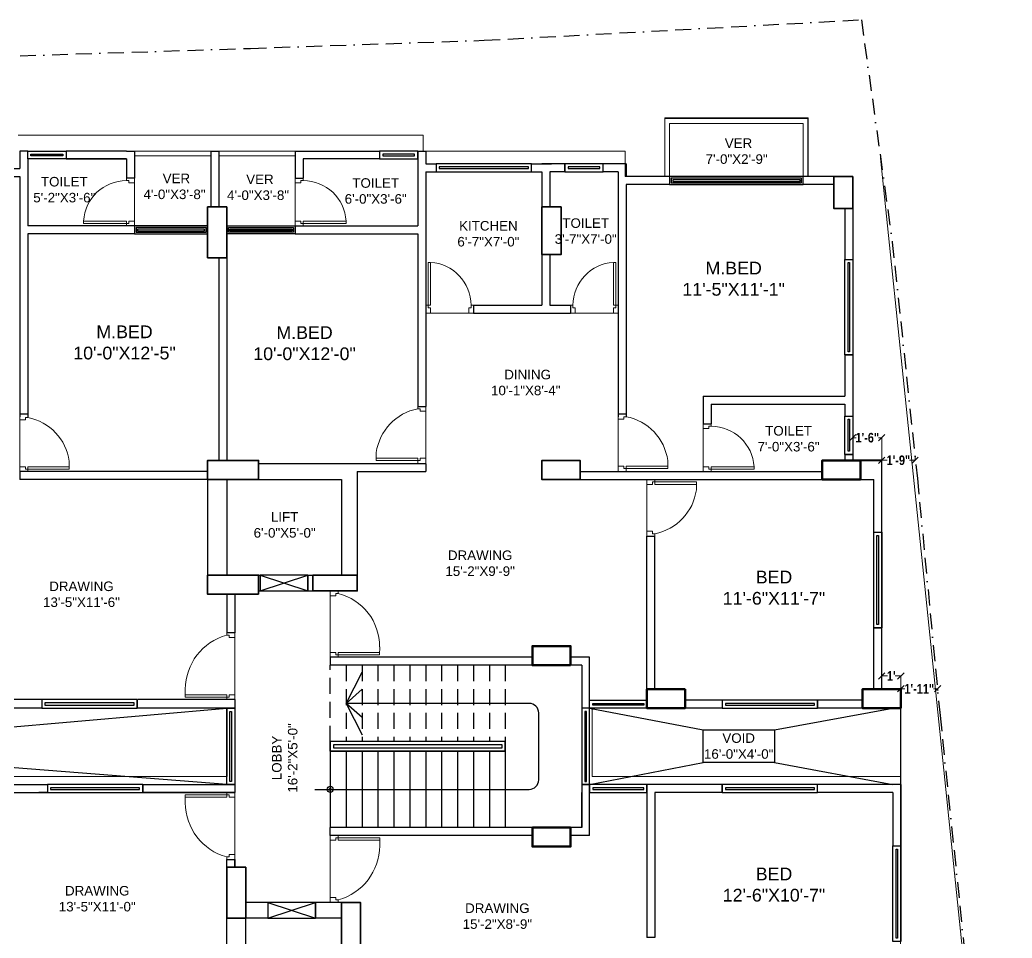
# Model space of a CAD drawing. Header units: inches. Extents: x 86637 to 174958, y -457090 to -227152.
# Drawn here: x 88234 to 88857, y -227729 to -227152 of the extents above; entities that cross this region are included whole.
import ezdxf

# ---------------------------------------------------------------- set-up
doc = ezdxf.new("R2010")
doc.units = ezdxf.units.IN
doc.header["$LTSCALE"] = 2
doc.header["$MEASUREMENT"] = 0
doc.header["$PDMODE"] = 3
doc.linetypes.add('BORDER2', pattern=[0.875, 0.25, -0.125, 0.25, -0.125, 0, -0.125])
doc.linetypes.add('HIDDEN', pattern=[0.375, 0.25, -0.125])
doc.layers.get('0').update_dxf_attribs({"lineweight": 15, "true_color": 0xe7f0ff})
doc.layers.get('Defpoints').update_dxf_attribs({"lineweight": 15})
for name, color, linetype, lineweight in [('Beam Line', 3, 'Continuous', 9), ('BOUNDARY', 10, 'HIDDEN', 30), ('Colloum', 1, 'Continuous', 25), ('COLUMN', 1, 'Continuous', 50), ('Column ST', 224, 'Continuous', 35), ('DOOR', 13, 'Continuous', 20), ('VER', 30, 'Continuous', 15), ('wall', 250, 'Continuous', 30), ('WALL (I)', 7, 'Continuous', 30), ('WIN', 132, 'Continuous', 9)]:
    doc.layers.add(name, color=color, linetype=linetype, lineweight=lineweight)
doc.styles.add('a', font='times.ttf', dxfattribs={"height": 1})
doc.styles.add('Arial', font='ARIALNB.TTF')
doc.styles.add('arial narrow', font='ARIALN.TTF')
doc.dimstyles.new('Copy of kazi', dxfattribs={"dimtxt": 10, "dimasz": 4, "dimexe": 0, "dimexo": 0, "dimgap": 0.09, "dimtad": 0, "dimdec": 0, "dimlfac": -1, "dimzin": 0, "dimdsep": 46, "dimlunit": 4, "dimtxsty": 'Arial', "dimblk": 'OBLIQUE', "dimcen": 0.09, "dimadec": 0, "dimazin": 0, "dimtfac": 1, "dimtdec": 0, "dimtofl": 0, "dimtmove": 0, "dimatfit": 3, "dimldrblk": 'OBLIQUE', "dimfxl": 1, "dimtolj": 1, "dimtzin": 0, "dimlwd": 15, "dimlwe": 15, "dimarcsym": 0})

# ---------------------------------------------------------------- blocks, each defined once
blk = doc.blocks.new('D-42')
at = {"layer": 'DOOR'}
for p, q in [((-5038.32, -11450.49), (-5038.32, -11453.49)), ((-5034.82, -11451.99), (-5034.82, -11453.49)), ((-5033.32, -11450.49), (-5033.32, -11451.99)), ((-5033.32, -11451.99), (-5007.25, -11451.99)), ((-5033.32, -11453.49), (-5033.32, -11451.99)), ((-5007.25, -11451.99), (-5007.25, -11456.99)), ((-5038.32, -11489.49), (-5038.32, -11453.49)), ((-5033.32, -11453.49), (-5007.25, -11453.49)), ((-5038.32, -11492.49), (-5038.32, -11489.49)), ((-5034.82, -11490.99), (-5034.82, -11489.49)), ((-5033.32, -11492.49), (-5033.32, -11490.99))]:
    blk.add_line(p, q, dxfattribs=at)
for points in [[(-5034.82, -11451.99), (-5033.32, -11451.99)], [(-5038.32, -11453.49), (-5034.82, -11453.49)], [(-5038.32, -11489.49), (-5034.82, -11489.49)], [(-5034.82, -11490.99), (-5033.32, -11490.99)]]:
    blk.add_lwpolyline(points, dxfattribs=at)
blk.add_arc((-5042.67, -11456.83), 35.42, 285.31501, 359.73077, dxfattribs=at)
blk = doc.blocks.new('d 36')
at = {"layer": 'DOOR'}
for p, q in [((114513.84, 20341.86), (114508.84, 20341.86)), ((114512.34, 20315.79), (114512.34, 20341.86)), ((114513.84, 20315.79), (114513.84, 20341.86)), ((114479.84, 20315.79), (114481.34, 20315.79)), ((114481.34, 20314.29), (114482.84, 20314.29)), ((114512.34, 20315.79), (114513.84, 20315.79)), ((114513.84, 20314.29), (114512.34, 20314.29)), ((114515.34, 20315.79), (114513.84, 20315.79)), ((114479.84, 20310.79), (114482.84, 20310.79)), ((114482.84, 20310.79), (114512.34, 20310.79)), ((114515.34, 20310.79), (114512.34, 20310.79))]:
    blk.add_line(p, q, dxfattribs=at)
for points in [[(114481.34, 20314.29), (114481.34, 20315.79)], [(114482.84, 20310.79), (114482.84, 20314.29)], [(114512.34, 20310.79), (114512.34, 20314.29)], [(114513.84, 20314.29), (114513.84, 20315.79)]]:
    blk.add_lwpolyline(points, dxfattribs=at)
blk.add_arc((114513.35, 20309.56), 32.61, 97.94778, 168.98864, dxfattribs=at)
blk = doc.blocks.new('D2')
at = {"layer": 'DOOR', "linetype": 'ByBlock'}
for p, q in [((-5, 0), (-5, -1.5)), ((0, 0), (0, -3)), ((-3.5, -1.5), (-3.5, -3)), ((-31.96, -27), (-31.96, -28.5)), ((-5, -27), (-31.96, -27)), ((-5, -28.5), (-31.96, -28.5)), ((-5, -27), (-5, -28.5)), ((-5, -30), (-5, -28.5)), ((-3.5, -28.5), (-3.5, -27)), ((0, -30), (0, -27))]:
    blk.add_line(p, q, dxfattribs=at)
for points in [[(-3.5, -1.5), (-5, -1.5)], [(0, -3), (-3.5, -3)], [(-3.5, -28.5), (-5, -28.5)], [(0, -27), (-3.5, -27)]]:
    blk.add_lwpolyline(points, dxfattribs=at)
blk.add_arc((-5, -28.5), 27, 90, 176.81526, dxfattribs=at)
blk = doc.blocks.new('DOOOO')
at = {"layer": 'DOOR'}
blk.add_line((103921.78, 4820.01), (103945.78, 4820.01), dxfattribs=at)
at = {"layer": 'DOOR', "rotation": 270}
blk.add_blockref('D2', (103948.78, 4820.01), dxfattribs=at)
blk = doc.blocks.new('_Oblique')
at = {"color": 0, "linetype": 'ByBlock', "lineweight": -2}
blk.add_line((-0.5, -0.5), (0.5, 0.5), dxfattribs=at)
blk = doc.blocks.new('*D147')
at = {"layer": 'Colloum', "color": 0, "lineweight": 15, "ltscale": 2, "transparency": 16777216}
for p, q in [((88787.31, -227572.79), (88787.31, -227572.62)), ((88787.31, -227572.62), (88789.92, -227572.62)), ((88810.47, -227572.62), (88807.86, -227572.62)), ((88810.47, -227573.86), (88810.47, -227572.62))]:
    blk.add_line(p, q, dxfattribs=at)
at = {"layer": 'Defpoints', "color": 0, "ltscale": 2, "transparency": 16777216}
for p in [(88787.31, -227572.79), (88810.47, -227572.62), (88810.47, -227573.86)]:
    blk.add_point(p, dxfattribs=at)
at = {"layer": 'Colloum', "color": 0, "lineweight": 15, "ltscale": 2, "transparency": 16777216, "xscale": 4, "yscale": 4, "zscale": 4, "rotation": 180}
blk.add_blockref('_Oblique', (88787.31, -227572.62), dxfattribs=at)
at = {"layer": 'Colloum', "color": 0, "lineweight": 15, "ltscale": 2, "transparency": 16777216, "xscale": 4, "yscale": 4, "zscale": 4}
blk.add_blockref('_Oblique', (88810.47, -227572.62), dxfattribs=at)
at = {"layer": 'Colloum', "color": 0, "ltscale": 2, "transparency": 16777216, "insert": (88798.89, -227572.62), "char_height": 6, "attachment_point": 5, "style": 'Arial'}
blk.add_mtext('\\A1;1\'-11"', dxfattribs=at)
blk = doc.blocks.new('*D148')
at = {"layer": 'Colloum', "color": 0, "lineweight": 15, "ltscale": 2, "transparency": 16777216}
for p, q in [((88775.31, -227429.15), (88775.31, -227429.05)), ((88775.31, -227429.05), (88778.73, -227429.05)), ((88796.27, -227429.05), (88792.85, -227429.05)), ((88796.27, -227426.93), (88796.27, -227429.05))]:
    blk.add_line(p, q, dxfattribs=at)
at = {"layer": 'Defpoints', "color": 0, "ltscale": 2, "transparency": 16777216}
for p in [(88775.31, -227429.15), (88796.27, -227426.93), (88796.27, -227429.05)]:
    blk.add_point(p, dxfattribs=at)
at = {"layer": 'Colloum', "color": 0, "lineweight": 15, "ltscale": 2, "transparency": 16777216, "xscale": 4, "yscale": 4, "zscale": 4, "rotation": 180}
blk.add_blockref('_Oblique', (88775.31, -227429.05), dxfattribs=at)
at = {"layer": 'Colloum', "color": 0, "lineweight": 15, "ltscale": 2, "transparency": 16777216, "xscale": 4, "yscale": 4, "zscale": 4}
blk.add_blockref('_Oblique', (88796.27, -227429.05), dxfattribs=at)
at = {"layer": 'Colloum', "color": 0, "ltscale": 2, "transparency": 16777216, "insert": (88785.79, -227429.05), "char_height": 6, "attachment_point": 5, "style": 'Arial'}
blk.add_mtext('\\A1;1\'-9"', dxfattribs=at)
blk = doc.blocks.new('*D150')
at = {"layer": 'Colloum', "color": 0, "lineweight": 15, "ltscale": 2, "transparency": 16777216}
for p, q in [((88757.14, -227429.15), (88757.14, -227414.86)), ((88757.14, -227414.86), (88759.16, -227414.86)), ((88775.31, -227414.86), (88773.28, -227414.86)), ((88775.31, -227429.15), (88775.31, -227414.86))]:
    blk.add_line(p, q, dxfattribs=at)
at = {"layer": 'Defpoints', "color": 0, "ltscale": 2, "transparency": 16777216}
for p in [(88757.14, -227414.86), (88757.14, -227429.15), (88775.31, -227429.15)]:
    blk.add_point(p, dxfattribs=at)
at = {"layer": 'Colloum', "color": 0, "lineweight": 15, "ltscale": 2, "transparency": 16777216, "xscale": 4, "yscale": 4, "zscale": 4, "rotation": 180}
blk.add_blockref('_Oblique', (88757.14, -227414.86), dxfattribs=at)
at = {"layer": 'Colloum', "color": 0, "lineweight": 15, "ltscale": 2, "transparency": 16777216, "xscale": 4, "yscale": 4, "zscale": 4}
blk.add_blockref('_Oblique', (88775.31, -227414.86), dxfattribs=at)
at = {"layer": 'Colloum', "color": 0, "ltscale": 2, "transparency": 16777216, "insert": (88766.22, -227414.86), "char_height": 6, "attachment_point": 5, "style": 'Arial'}
blk.add_mtext('\\A1;1\'-6"', dxfattribs=at)
blk = doc.blocks.new('*D152')
at = {"layer": 'Colloum', "color": 0, "lineweight": 15, "ltscale": 2, "transparency": 16777216}
for p, q in [((88775.31, -227572.79), (88775.31, -227564.51)), ((88775.31, -227564.51), (88778.91, -227564.51)), ((88787.31, -227564.51), (88783.7, -227564.51)), ((88787.31, -227572.79), (88787.31, -227564.51))]:
    blk.add_line(p, q, dxfattribs=at)
at = {"layer": 'Defpoints', "color": 0, "ltscale": 2, "transparency": 16777216}
for p in [(88787.31, -227564.51), (88775.31, -227572.79), (88787.31, -227572.79)]:
    blk.add_point(p, dxfattribs=at)
at = {"layer": 'Colloum', "color": 0, "lineweight": 15, "ltscale": 2, "transparency": 16777216, "xscale": 4, "yscale": 4, "zscale": 4, "rotation": 180}
blk.add_blockref('_Oblique', (88775.31, -227564.51), dxfattribs=at)
at = {"layer": 'Colloum', "color": 0, "lineweight": 15, "ltscale": 2, "transparency": 16777216, "xscale": 4, "yscale": 4, "zscale": 4}
blk.add_blockref('_Oblique', (88787.31, -227564.51), dxfattribs=at)
at = {"layer": 'Colloum', "color": 0, "ltscale": 2, "transparency": 16777216, "insert": (88781.31, -227564.51), "char_height": 6, "attachment_point": 5, "style": 'Arial'}
blk.add_mtext("\\A1;1'", dxfattribs=at)

msp = doc.modelspace()

# ---------------------------------------------------------------- hatches: boundary and pattern name
at = {"layer": 'WIN', "ltscale": 85}
h = msp.add_hatch(color=3, dxfattribs=at)
h.paths.add_polyline_path([(88428.8, -227634.79), (88428.8, -227635.79), (88429.8, -227635.79, 0.413444)])
h.paths.add_polyline_path([(88428.8, -227635.79), (88427.8, -227635.79, 0.414214), (88428.8, -227636.79, 0.000657), (88428.8, -227636.79)])
h.paths.add_polyline_path([(88428.8, -227634.79, 0.414983), (88427.8, -227635.79), (88428.8, -227635.79)])
h.paths.add_polyline_path([(88429.8, -227635.79), (88428.8, -227635.79), (88428.8, -227636.79, 0.413444)])

# ---------------------------------------------------------------- linework, layer by layer
msp.add_line((88857.25, -228039.05), (88774.6, -227239.14))
at = {"layer": 'Beam Line'}
for points in [[(88232.64, -227224.78), (88487.14, -227224.78), (88487.14, -227234.78), (88614.14, -227234.78), (88614.14, -227250.78), (88639.14, -227250.78), (88639.14, -227213.78), (88729.14, -227213.78), (88729.14, -227250.78), (88757.14, -227250.78), (88757.14, -227428.78), (88775.14, -227428.78), (88775.14, -227572.78), (88787.14, -227572.78), (88787.14, -227584.78), (88593.36, -227584.78), (88593.36, -227627.78), (88787.14, -227627.78), (88787.14, -227764.78)], [(88005.14, -227627.78), (88364.14, -227627.78), (88364.14, -227584.78), (88007.14, -227584.78)]]:
    msp.add_lwpolyline(points, dxfattribs=at)
at = {"layer": 'BOUNDARY', "linetype": 'BORDER2', "ltscale": 20}
msp.add_lwpolyline([(88218.96, -227175.35), (88378.69, -227170.19), (88525.5, -227165.15), (88762.51, -227152.28), (88781.95, -227291.97), (88797.7, -227440.39), (88811.95, -227589.33), (88827.39, -227738.03), (88842.62, -227884.45), (88857.19, -228039.05)], dxfattribs=at)
at = {"layer": 'Colloum', "color": 0, "ltscale": 2}
for p, q in [((88233.8, -227234.71), (88233.8, -227245.78)), ((88238.8, -227234.71), (88233.8, -227234.71)), ((88238.8, -227239.71), (88238.8, -227234.71)), ((88300.8, -227234.71), (88262.8, -227234.71)), ((88300.8, -227234.71), (88305.8, -227234.71)), ((88305.8, -227234.71), (88305.8, -227251.78)), ((88353.8, -227234.71), (88353.8, -227269.78)), ((88353.8, -227234.71), (88358.8, -227234.71)), ((88358.8, -227234.71), (88358.8, -227269.78)), ((88358.8, -227234.71), (88358.8, -227269.78)), ((88358.8, -227234.71), (88358.8, -227269.78)), ((88358.8, -227234.71), (88358.8, -227269.78)), ((88358.8, -227234.71), (88358.8, -227269.78)), ((88406.8, -227234.71), (88406.8, -227251.78)), ((88406.8, -227234.71), (88459.8, -227234.71)), ((88459.8, -227234.71), (88459.8, -227239.71)), ((88483.8, -227234.71), (88483.8, -227281.78)), ((88483.8, -227234.71), (88488.8, -227234.71)), ((88488.8, -227234.71), (88488.8, -227242.71)), ((88238.8, -227239.71), (88238.8, -227281.78)), ((88300.8, -227239.71), (88262.8, -227239.71)), ((88262.8, -227239.71), (88300.8, -227239.71)), ((88300.8, -227239.71), (88300.8, -227251.78)), ((88411.8, -227239.71), (88411.8, -227251.78)), ((88459.8, -227239.71), (88411.8, -227239.71)), ((88223.8, -227245.78), (88233.8, -227245.78)), ((88488.8, -227242.71), (88495.3, -227242.71)), ((88488.8, -227247.71), (88495.3, -227247.71)), ((88488.8, -227247.71), (88488.8, -227331.65)), ((88555.3, -227242.71), (88567.8, -227242.71)), ((88555.3, -227247.71), (88555.3, -227242.71)), ((88555.3, -227247.71), (88561.8, -227247.71)), ((88576.3, -227242.71), (88561.8, -227242.71)), ((88561.8, -227247.71), (88561.8, -227269.78)), ((88576.3, -227247.71), (88566.8, -227247.71)), ((88566.8, -227247.71), (88566.8, -227269.78)), ((88576.3, -227247.71), (88576.3, -227242.71)), ((88614.8, -227242.71), (88600.3, -227242.71)), ((88600.3, -227247.71), (88600.3, -227242.71)), ((88609.8, -227247.71), (88600.3, -227247.71)), ((88609.8, -227247.71), (88609.8, -227331.65)), ((88614.8, -227242.71), (88614.8, -227250.78)), ((88223.8, -227250.78), (88233.8, -227250.78)), ((88233.8, -227250.78), (88233.8, -227331.78)), ((88305.8, -227251.78), (88300.8, -227251.78)), ((88406.8, -227251.78), (88411.8, -227251.78)), ((88641.97, -227250.78), (88614.8, -227250.78)), ((88745.14, -227250.78), (88725.97, -227250.78)), ((88641.97, -227255.78), (88614.8, -227255.78)), ((88614.8, -227255.78), (88614.8, -227401.79)), ((88745.14, -227255.78), (88725.97, -227255.78)), ((88752.14, -227270.78), (88752.14, -227302.78)), ((88757.14, -227270.78), (88757.14, -227302.78)), ((88305.8, -227281.78), (88238.8, -227281.78)), ((88305.8, -227281.78), (88305.8, -227286.78)), ((88406.8, -227281.78), (88406.8, -227286.78)), ((88406.8, -227281.78), (88483.8, -227281.78)), ((88238.8, -227286.78), (88238.8, -227401.79)), ((88305.8, -227286.78), (88238.8, -227286.78)), ((88406.8, -227286.78), (88483.8, -227286.78)), ((88483.8, -227286.78), (88483.8, -227395.15)), ((88358.8, -227301.78), (88358.8, -227429.15)), ((88363.8, -227301.78), (88363.8, -227429.15)), ((88363.8, -227301.78), (88363.8, -227429.15)), ((88363.8, -227301.78), (88363.8, -227429.15)), ((88363.8, -227301.78), (88363.8, -227429.15)), ((88363.8, -227301.78), (88363.8, -227429.15)), ((88561.8, -227299.78), (88561.8, -227331.65)), ((88566.8, -227299.78), (88566.8, -227331.65)), ((88752.14, -227302.78), (88757.14, -227302.78)), ((88233.8, -227331.78), (88233.8, -227401.79)), ((88488.8, -227331.71), (88488.8, -227395.15)), ((88518.8, -227331.65), (88518.8, -227336.65)), ((88518.8, -227331.65), (88561.8, -227331.65)), ((88566.8, -227331.65), (88579.8, -227331.65)), ((88579.8, -227331.65), (88579.8, -227336.65)), ((88609.8, -227331.65), (88609.8, -227401.79)), ((88518.8, -227336.65), (88572.8, -227336.65)), ((88566.8, -227336.65), (88579.8, -227336.65)), ((88752.14, -227362.78), (88752.14, -227388.79)), ((88752.14, -227362.78), (88757.14, -227362.78)), ((88757.14, -227362.78), (88757.14, -227401.29)), ((88663.14, -227388.79), (88752.14, -227388.79)), ((88663.14, -227388.79), (88663.14, -227406.15)), ((88483.8, -227395.15), (88488.8, -227395.15)), ((88668.14, -227393.79), (88752.14, -227393.79)), ((88668.14, -227393.79), (88668.14, -227406.15)), ((88752.14, -227393.79), (88752.14, -227401.29)), ((88238.8, -227400.15), (88233.8, -227400.15)), ((88609.8, -227399.79), (88614.8, -227399.79)), ((88752.14, -227401.29), (88757.14, -227401.29)), ((88663.14, -227406.15), (88668.14, -227406.15)), ((88752.14, -227425.29), (88752.14, -227429.15)), ((88752.14, -227425.29), (88757.14, -227425.29)), ((88757.14, -227425.29), (88757.14, -227429.15)), ((88761.9, -227429.15), (88775.31, -227429.15)), ((88775.31, -227474.29), (88775.31, -227429.15)), ((88383.8, -227431.15), (88488.8, -227431.15)), ((88411.8, -227431.15), (88440.8, -227431.15)), ((88488.8, -227431.15), (88488.8, -227436.15)), ((88233.8, -227436.15), (88233.8, -227441.15)), ((88351.8, -227436.15), (88233.8, -227436.15)), ((88351.8, -227441.15), (88233.8, -227441.15)), ((88351.8, -227441.15), (88351.8, -227501.15)), ((88363.8, -227441.15), (88363.8, -227501.15)), ((88383.8, -227441.15), (88435.8, -227441.15)), ((88435.8, -227441.15), (88435.8, -227501.15)), ((88445.8, -227436.15), (88445.8, -227501.15)), ((88445.8, -227436.15), (88488.8, -227436.15)), ((88585.8, -227436.15), (88737.9, -227436.15)), ((88585.8, -227441.15), (88737.9, -227441.15)), ((88761.9, -227441.15), (88770.31, -227441.15)), ((88770.31, -227474.29), (88770.31, -227441.15)), ((88627.8, -227476.65), (88632.8, -227476.65)), ((88627.8, -227572.79), (88627.8, -227476.65)), ((88632.8, -227572.79), (88632.8, -227476.65)), ((88770.31, -227474.29), (88775.31, -227474.29)), ((88383.8, -227501.15), (88384.8, -227501.15)), ((88384.8, -227501.15), (88384.8, -227511.15)), ((88414.8, -227501.15), (88425.8, -227501.15)), ((88414.8, -227501.15), (88414.8, -227511.15)), ((88363.8, -227513.15), (88363.8, -227537.43)), ((88368.8, -227513.15), (88368.8, -227537.43)), ((88383.8, -227511.15), (88384.8, -227511.15)), ((88414.8, -227511.15), (88425.8, -227511.15)), ((88770.31, -227572.79), (88770.31, -227534.29)), ((88770.31, -227534.29), (88775.31, -227534.29)), ((88775.31, -227572.79), (88775.31, -227534.29)), ((88368.8, -227537.43), (88363.8, -227537.43)), ((88555.8, -227552.79), (88428.8, -227552.79)), ((88428.8, -227552.79), (88428.8, -227557.79)), ((88591.8, -227552.79), (88579.8, -227552.79)), ((88591.8, -227584.79), (88591.8, -227552.79)), ((88555.8, -227557.79), (88428.8, -227557.79)), ((88586.8, -227557.79), (88579.8, -227557.79)), ((88586.8, -227557.79), (88586.8, -227584.79)), ((88247.57, -227584.79), (88141.93, -227584.79)), ((88247.57, -227579.43), (88190.8, -227579.43)), ((88247.57, -227579.43), (88247.57, -227584.79)), ((88307.57, -227579.43), (88307.57, -227584.79)), ((88368.35, -227584.79), (88307.57, -227584.79)), ((88368.8, -227579.43), (88308.02, -227579.43)), ((88368.8, -227579.43), (88368.8, -227584.79)), ((88591.8, -227584.79), (88586.8, -227584.79)), ((88675.05, -227579.79), (88651.8, -227579.79)), ((88675.05, -227584.79), (88651.8, -227584.79)), ((88675.05, -227579.79), (88675.05, -227584.79)), ((88763.31, -227579.79), (88735.05, -227579.79)), ((88735.05, -227579.79), (88735.05, -227584.79)), ((88763.31, -227584.79), (88735.05, -227584.79)), ((88538.8, -227605.79), (88428.8, -227605.79)), ((88428.8, -227611.79), (88428.8, -227605.79)), ((88538.8, -227605.79), (88538.8, -227611.79)), ((88428.8, -227611.79), (88428.8, -227659.79)), ((88538.8, -227611.79), (88428.8, -227611.79)), ((88438.8, -227611.79), (88438.8, -227659.79)), ((88438.8, -227611.79), (88438.8, -227659.79)), ((88448.8, -227611.79), (88448.8, -227659.79)), ((88458.8, -227611.79), (88458.8, -227659.79)), ((88468.8, -227611.79), (88468.8, -227659.79)), ((88478.8, -227611.79), (88478.8, -227659.79)), ((88488.8, -227611.79), (88488.8, -227659.79)), ((88498.8, -227611.79), (88498.8, -227659.79)), ((88508.8, -227611.79), (88508.8, -227659.79)), ((88518.8, -227611.79), (88518.8, -227659.79)), ((88528.8, -227611.79), (88528.8, -227659.79)), ((88538.8, -227611.79), (88538.8, -227659.79)), ((88251.07, -227632.79), (88251.07, -227637.79)), ((88311.07, -227632.79), (88311.07, -227637.79)), ((88363.35, -227632.79), (88363.35, -227632.79)), ((88368.8, -227632.79), (88368.8, -227637.79)), ((88591.8, -227632.79), (88586.8, -227632.79)), ((88586.8, -227632.79), (88586.8, -227659.79)), ((88591.8, -227664.79), (88591.8, -227632.79)), ((88675.05, -227632.79), (88627.8, -227632.79)), ((88627.8, -227632.79), (88627.8, -227728.79)), ((88675.05, -227637.79), (88675.05, -227632.79)), ((88787.31, -227632.79), (88735.05, -227632.79)), ((88735.05, -227637.79), (88735.05, -227632.79)), ((88787.31, -227632.79), (88787.31, -227671.29)), ((88787.31, -227632.79), (88787.31, -227671.29)), ((88251.07, -227637.79), (88245.8, -227637.79)), ((88368.35, -227637.79), (88311.07, -227637.79)), ((88586.8, -227659.79), (88586.8, -227637.79)), ((88675.05, -227637.79), (88632.8, -227637.79)), ((88632.8, -227637.79), (88632.8, -227728.79)), ((88782.31, -227637.79), (88735.05, -227637.79)), ((88782.31, -227637.79), (88782.31, -227671.29)), ((88555.8, -227659.79), (88428.8, -227659.79)), ((88428.8, -227664.79), (88428.8, -227659.79)), ((88586.8, -227659.79), (88579.8, -227659.79)), ((88555.8, -227664.79), (88428.8, -227664.79)), ((88591.8, -227664.79), (88579.8, -227664.79)), ((88782.31, -227671.29), (88787.31, -227671.29)), ((88363.8, -227684.79), (88363.8, -227679.79)), ((88368.8, -227679.79), (88368.8, -227684.79)), ((88368.8, -227684.79), (88368.8, -227679.79)), ((88389.57, -227706.79), (88375.8, -227706.79)), ((88389.57, -227706.79), (88389.57, -227716.79)), ((88435.8, -227706.79), (88419.57, -227706.79)), ((88419.57, -227706.79), (88419.57, -227716.79)), ((88363.8, -227769.79), (88363.8, -227716.79)), ((88389.57, -227716.79), (88375.8, -227716.79)), ((88375.8, -227764.79), (88375.8, -227716.79)), ((88389.57, -227716.79), (88380.8, -227716.79)), ((88435.8, -227716.79), (88419.57, -227716.79)), ((88435.8, -227716.79), (88419.57, -227716.79)), ((88632.8, -227728.79), (88627.8, -227728.79))]:
    msp.add_line(p, q, dxfattribs=at)
for points in [[(88428.8, -227611.79), (88538.8, -227611.79), (88538.8, -227605.79), (88428.8, -227605.79)], [(88430.8, -227609.79), (88536.8, -227609.79), (88536.8, -227607.79), (88430.8, -227607.79)]]:
    msp.add_lwpolyline(points, close=True, dxfattribs=at)
for points in [[(88208.8, -227632.8), (88251.07, -227632.79)], [(88311.07, -227632.79), (88368.35, -227632.79)], [(88208.8, -227637.79), (88251.07, -227637.79)], [(88311.07, -227637.79), (88368.8, -227637.79)], [(88363.8, -227679.79), (88368.8, -227679.79)]]:
    msp.add_lwpolyline(points, dxfattribs=at)
at = {"layer": 'COLUMN', "ltscale": 85}
for points in [[(88761.9, -227441.15), (88761.9, -227429.15), (88737.9, -227429.15), (88737.9, -227441.15)], [(88579.8, -227557.79), (88579.8, -227545.79), (88555.8, -227545.79), (88555.8, -227557.79)], [(88651.8, -227572.79), (88651.8, -227584.79), (88627.8, -227584.79), (88627.8, -227572.79)], [(88787.31, -227584.79), (88787.31, -227572.79), (88763.31, -227572.79), (88763.31, -227584.79)], [(88579.8, -227659.79), (88579.8, -227671.79), (88555.8, -227671.79), (88555.8, -227659.79)]]:
    msp.add_lwpolyline(points, close=True, dxfattribs=at)
at = {"layer": 'Column ST', "color": 1}
for points in [[(88757.14, -227250.78), (88745.14, -227250.78), (88745.14, -227270.78), (88757.14, -227270.78)], [(88363.8, -227269.78), (88351.8, -227269.78), (88351.8, -227301.78), (88363.8, -227301.78)], [(88573.8, -227269.78), (88561.8, -227269.78), (88561.8, -227299.78), (88573.8, -227299.78)], [(88383.8, -227441.15), (88383.8, -227429.15), (88351.8, -227429.15), (88351.8, -227441.15)], [(88585.8, -227441.15), (88585.8, -227429.15), (88561.8, -227429.15), (88561.8, -227441.15)], [(88761.9, -227441.15), (88761.9, -227429.15), (88737.9, -227429.15), (88737.9, -227441.15)], [(88383.8, -227513.15), (88383.8, -227501.15), (88351.8, -227501.15), (88351.8, -227513.15)], [(88417.8, -227501.15), (88417.8, -227511.15), (88445.8, -227511.15), (88445.8, -227501.15)], [(88579.8, -227557.79), (88579.8, -227545.79), (88555.8, -227545.79), (88555.8, -227557.79)], [(88651.8, -227572.79), (88651.8, -227584.79), (88627.8, -227584.79), (88627.8, -227572.79)], [(88787.31, -227584.79), (88787.31, -227572.79), (88763.31, -227572.79), (88763.31, -227584.79)], [(88579.8, -227659.79), (88579.8, -227671.79), (88555.8, -227671.79), (88555.8, -227659.79)], [(88375.8, -227684.79), (88363.8, -227684.79), (88363.8, -227716.79), (88375.8, -227716.79)], [(88435.8, -227734.79), (88447.8, -227734.79), (88447.8, -227706.79), (88435.8, -227706.79)]]:
    msp.add_lwpolyline(points, close=True, dxfattribs=at)
at = {"layer": 'DOOR'}
for p, q in [((88428.8, -227511.15), (88428.8, -227514.15)), ((88428.8, -227513.79), (88428.8, -227549.79)), ((88432.3, -227512.65), (88432.3, -227514.15)), ((88433.8, -227511.15), (88433.8, -227512.65)), ((88459.86, -227551.29), (88459.87, -227546.29)), ((88428.8, -227552.79), (88428.8, -227549.79)), ((88432.3, -227551.29), (88432.3, -227549.79)), ((88433.8, -227549.79), (88459.86, -227549.79)), ((88433.8, -227549.79), (88433.8, -227551.29)), ((88433.8, -227551.29), (88459.86, -227551.29)), ((88433.8, -227552.79), (88433.8, -227551.29))]:
    msp.add_line(p, q, dxfattribs=at)
for points in [[(88428.8, -227514.15), (88432.3, -227514.15)], [(88432.3, -227512.65), (88433.8, -227512.65)], [(88428.8, -227549.79), (88432.3, -227549.79)], [(88432.3, -227551.29), (88433.8, -227551.29)]]:
    msp.add_lwpolyline(points, dxfattribs=at)
msp.add_arc((88425.28, -227546.17), 34.58, 359.8001, 75.74391, dxfattribs=at)
at = {"layer": 'VER', "ltscale": 85}
for p, q in [((88728.97, -227214.36), (88638.97, -227214.36)), ((88638.97, -227250.78), (88638.97, -227214.36)), ((88725.97, -227217.36), (88641.97, -227217.36)), ((88641.97, -227255.78), (88641.97, -227217.36)), ((88725.97, -227255.78), (88725.97, -227217.36)), ((88728.97, -227250.78), (88728.97, -227214.36)), ((88353.8, -227234.71), (88305.8, -227234.71)), ((88333.24, -227234.71), (88353.8, -227234.71)), ((88358.8, -227234.71), (88406.8, -227234.71)), ((88305.8, -227237.71), (88353.8, -227237.71)), ((88358.8, -227237.71), (88406.8, -227237.71))]:
    msp.add_line(p, q, dxfattribs=at)
at = {"layer": 'wall', "color": 5, "ltscale": 85}
for p, q in [((88384.8, -227501.15), (88414.8, -227511.15)), ((88384.8, -227511.15), (88414.8, -227501.15)), ((88198.55, -227599.3), (88363.8, -227584.79)), ((88591.8, -227584.79), (88663.11, -227598.48)), ((88708.03, -227598.48), (88782.31, -227584.79)), ((88787.31, -227632.79), (88787.31, -227584.79)), ((88363.8, -227632.79), (88198.55, -227619.78)), ((88591.8, -227632.79), (88663.11, -227618.96)), ((88708.03, -227618.96), (88782.31, -227632.79)), ((88389.57, -227706.79), (88419.57, -227716.79)), ((88389.57, -227716.79), (88419.57, -227706.79))]:
    msp.add_line(p, q, dxfattribs=at)
at = {"layer": 'wall', "color": 0, "linetype": 'HIDDEN', "ltscale": 20}
for p, q in [((88428.8, -227605.79), (88428.8, -227557.79)), ((88438.8, -227557.79), (88438.8, -227605.79)), ((88438.8, -227557.79), (88438.8, -227605.79)), ((88448.8, -227557.79), (88448.8, -227605.79)), ((88458.8, -227557.79), (88458.8, -227605.79)), ((88468.8, -227557.79), (88468.8, -227605.79)), ((88478.8, -227557.79), (88478.8, -227605.79)), ((88488.8, -227557.79), (88488.8, -227605.79)), ((88498.8, -227557.79), (88498.8, -227605.79)), ((88508.8, -227557.79), (88508.8, -227605.79)), ((88518.8, -227557.79), (88518.8, -227605.79)), ((88528.8, -227557.79), (88528.8, -227605.79)), ((88538.8, -227557.79), (88538.8, -227605.79))]:
    msp.add_line(p, q, dxfattribs=at)
at = {"layer": 'wall', "ltscale": 85}
for p, q in [((88438.8, -227581.79), (88448.8, -227562.13)), ((88448.8, -227572.87), (88438.8, -227581.79)), ((88553.8, -227581.79), (88438.8, -227581.79)), ((88438.8, -227581.79), (88448.8, -227601.45)), ((88448.8, -227590.68), (88438.8, -227581.79)), ((88559.8, -227629.79), (88559.8, -227587.79)), ((88419.16, -227635.79), (88553.8, -227635.79))]:
    msp.add_line(p, q, dxfattribs=at)
at = {"layer": 'wall', "color": 5, "ltscale": 85}
for points in [[(88262.8, -227239.71), (88238.8, -227239.71), (88238.8, -227234.71), (88262.8, -227234.71)], [(88459.8, -227239.71), (88483.8, -227239.71), (88483.8, -227234.71), (88459.8, -227234.71)], [(88260.8, -227237.71), (88240.8, -227237.71), (88240.8, -227236.71), (88260.8, -227236.71)], [(88461.8, -227237.71), (88481.8, -227237.71), (88481.8, -227236.71), (88461.8, -227236.71)], [(88495.3, -227247.71), (88555.3, -227247.71), (88555.3, -227242.71), (88495.3, -227242.71)], [(88497.3, -227245.71), (88553.3, -227245.71), (88553.3, -227244.71), (88497.3, -227244.71)], [(88576.3, -227247.71), (88600.3, -227247.71), (88600.3, -227242.71), (88576.3, -227242.71)], [(88578.3, -227245.71), (88598.3, -227245.71), (88598.3, -227244.71), (88578.3, -227244.71)], [(88641.97, -227255.78), (88725.97, -227255.78), (88725.97, -227250.78), (88641.97, -227250.78)], [(88642.97, -227254.78), (88724.97, -227254.78), (88724.97, -227251.78), (88642.97, -227251.78)], [(88643.97, -227253.78), (88723.97, -227253.78), (88723.97, -227252.78), (88643.97, -227252.78)], [(88351.8, -227281.78), (88305.8, -227281.78), (88305.8, -227286.78), (88351.8, -227286.78)], [(88350.8, -227282.78), (88306.8, -227282.78), (88306.8, -227285.78), (88350.8, -227285.78)], [(88349.8, -227283.78), (88307.8, -227283.78), (88307.8, -227284.78), (88349.8, -227284.78)], [(88363.8, -227281.78), (88406.8, -227281.78), (88406.8, -227286.78), (88363.8, -227286.78)], [(88364.8, -227282.78), (88405.8, -227282.78), (88405.8, -227285.78), (88364.8, -227285.78)], [(88365.8, -227283.78), (88404.8, -227283.78), (88404.8, -227284.78), (88365.8, -227284.78)], [(88757.14, -227362.78), (88752.14, -227362.78), (88752.14, -227302.78), (88757.14, -227302.78)], [(88755.14, -227360.78), (88754.14, -227360.78), (88754.14, -227304.78), (88755.14, -227304.78)], [(88757.14, -227425.29), (88752.14, -227425.29), (88752.14, -227401.29), (88757.14, -227401.29)], [(88755.14, -227423.29), (88754.14, -227423.29), (88754.14, -227403.29), (88755.14, -227403.29)], [(88770.31, -227474.29), (88775.31, -227474.29), (88775.31, -227534.29), (88770.31, -227534.29)], [(88772.31, -227476.29), (88773.31, -227476.29), (88773.31, -227532.29), (88772.31, -227532.29)], [(88384.8, -227511.15), (88414.8, -227511.15), (88414.8, -227501.15), (88384.8, -227501.15)], [(88247.57, -227584.79), (88307.57, -227584.79), (88307.57, -227579.43), (88247.57, -227579.43)], [(88249.57, -227582.79), (88305.57, -227582.79), (88305.57, -227581.43), (88249.57, -227581.43)], [(88363.8, -227584.79), (88368.8, -227584.79), (88368.8, -227632.79), (88363.8, -227632.79)], [(88586.8, -227632.79), (88591.8, -227632.79), (88591.8, -227584.79), (88586.8, -227584.79)], [(88591.8, -227579.79), (88627.8, -227579.79), (88627.8, -227584.79), (88591.8, -227584.79)], [(88593.8, -227581.79), (88625.8, -227581.79), (88625.8, -227582.79), (88593.8, -227582.79)], [(88675.05, -227584.79), (88735.05, -227584.79), (88735.05, -227579.79), (88675.05, -227579.79)], [(88677.05, -227582.79), (88733.05, -227582.79), (88733.05, -227581.79), (88677.05, -227581.79)], [(88365.8, -227586.79), (88366.8, -227586.79), (88366.8, -227630.79), (88365.8, -227630.79)], [(88588.8, -227630.79), (88589.8, -227630.79), (88589.8, -227586.79), (88588.8, -227586.79)], [(88663.11, -227598.48), (88708.03, -227598.48), (88708.03, -227618.96), (88663.11, -227618.96)], [(88251.07, -227637.79), (88311.07, -227637.79), (88311.07, -227632.79), (88251.07, -227632.79)], [(88253.07, -227635.79), (88309.07, -227635.79), (88309.07, -227634.79), (88253.07, -227634.79)], [(88591.8, -227637.79), (88627.8, -227637.79), (88627.8, -227632.79), (88591.8, -227632.79)], [(88593.8, -227635.79), (88625.8, -227635.79), (88625.8, -227634.79), (88593.8, -227634.79)], [(88675.05, -227637.79), (88735.05, -227637.79), (88735.05, -227632.79), (88675.05, -227632.79)], [(88677.05, -227635.79), (88733.05, -227635.79), (88733.05, -227634.79), (88677.05, -227634.79)], [(88787.31, -227731.29), (88782.31, -227731.29), (88782.31, -227671.29), (88787.31, -227671.29)], [(88785.31, -227729.29), (88784.31, -227729.29), (88784.31, -227673.29), (88785.31, -227673.29)], [(88389.57, -227716.79), (88419.57, -227716.79), (88419.57, -227706.79), (88389.57, -227706.79)]]:
    msp.add_lwpolyline(points, close=True, dxfattribs=at)
at = {"layer": 'wall', "ltscale": 85}
msp.add_lwpolyline([(88428.8, -227633.92, -1), (88428.8, -227637.66, -1)], format="xyb", close=True, dxfattribs=at)
for centre, start, end in [((88553.8, -227587.79), 0, 90), ((88553.8, -227629.79), 270, 0)]:
    msp.add_arc(centre, 6, start, end, dxfattribs=at)

# ---------------------------------------------------------------- block references
at = {"layer": 'Colloum', "color": 0, "rotation": 180}
msp.add_blockref('D-42', (83330.48, -239029.92), dxfattribs=at)
at = {"layer": 'Colloum', "color": 0, "xscale": -1}
msp.add_blockref('D-42', (83330.48, -216187.3), dxfattribs=at)
at = {"layer": 'Colloum', "color": 0}
msp.add_blockref('D-42', (93467.12, -216214.3), dxfattribs=at)
at = {"layer": 'wall', "color": 0, "rotation": 90}
msp.add_blockref('DOOOO', (93125.8, -331200.55), dxfattribs=at)
at = {"layer": 'wall', "color": 0, "xscale": -1, "rotation": 270}
for p in [(83586.79, -331200.55), (83843.13, -331354.93)]:
    msp.add_blockref('DOOOO', p, dxfattribs=at)
at = {"layer": 'wall', "color": 0}
msp.add_blockref('DOOOO', (-15429.98, -232156.65), dxfattribs=at)
at = {"layer": 'wall', "color": 0, "xscale": -1}
msp.add_blockref('DOOOO', (192528.57, -232156.65), dxfattribs=at)
at = {"layer": 'WIN', "color": 4, "xscale": -1}
for p, rotation in [((108799.59, -112915.31), 90), ((68317.01, -341956.49), 270)]:
    msp.add_blockref('d 36', p, dxfattribs=dict(at, rotation=rotation))
at = {"layer": 'WIN', "color": 4, "rotation": 270}
for p in [(67923.01, -112920.81), (68299.01, -112920.31)]:
    msp.add_blockref('d 36', p, dxfattribs=at)

# ---------------------------------------------------------------- texts
at = {"layer": 'WALL (I)', "lineweight": 30}
for s, insert, char_height, attachment_point, style in [('{\\fArial|b0|i0|c0|p34; VER\\P7\'-0"X2\'-9"}', (88684.15, -227226.76), 6, 2, 'arial narrow'), ('{\\fArial|b0|i0|c0|p34; VER\\P4\'-0"X3\'-8"}', (88330.99, -227248.91), 6, 2, 'arial narrow'), ('{\\fArial|b0|i0|c0|p34; VER\\P4\'-0"X3\'-8"}', (88383.48, -227249.46), 6, 2, 'arial narrow'), ('{\\fArial|b0|i0|c0|p34;M.BED\\P11\'-5"X11\'-1"}', (88682.29, -227325.71), 8, 8, 'a'), ('{\\fArial|b0|i0|c0|p34;M.BED\\P10\'-0"X12\'-5"}', (88299.56, -227365.75), 8, 8, 'a'), ('{\\fArial|b0|i0|c0|p34;M.BED\\P10\'-0"X12\'-0"}', (88412.67, -227366.21), 8, 8, 'a'), ('{\\fArial|b0|i0|c0|p34;BED\\P11\'-6"X11\'-7"}', (88707.63, -227519.85), 8, 8, 'a'), ('{\\fArial|b0|i0|c0|p34;BED\\P12\'-6"X10\'-7"}', (88707.63, -227706.4), 8, 8, 'a')]:
    msp.add_mtext(s, dxfattribs=dict(at, insert=insert, char_height=char_height, attachment_point=attachment_point, style=style))
at = {"layer": 'WALL (I)', "lineweight": 30, "char_height": 6, "width": 43.0809, "attachment_point": 8, "style": 'a'}
for s, insert in [('{\\fArial|b0|i0|c0|p34;TOILET\\P5\'-2"X3\'-6"}', (88261.72, -227267.07)), ('{\\fArial|b0|i0|c0|p34;TOILET\\P6\'-0"X3\'-6"}', (88457.37, -227267.89)), ('{\\fArial|b0|i0|c0|p34;KITCHEN\\P6\'-7"X7\'-0"}', (88528.18, -227294.77)), ('{\\fArial|b0|i0|c0|p34;TOILET\\P3\'-7"X7\'-0"}', (88589.32, -227293.09)), ('{\\fArial|b0|i0|c0|p34;TOILET\\P7\'-0"X3\'-6"}', (88716.76, -227423.57)), ('{\\fArial|b0|i0|c0|p34;LIFT\\P6\'-0"X5\'-0"}', (88400.16, -227477.71))]:
    msp.add_mtext(s, dxfattribs=dict(at, insert=insert))
at = {"layer": 'WALL (I)', "lineweight": 30, "char_height": 6, "style": 'a'}
for s, insert, width, attachment_point, rotation in [('{\\fArial|b0|i0|c0|p34; DINING\\P10\'-1"X8\'-4"}', (88551.67, -227388.24), 142.8455, 8, 0.00729), ('{\\fArial|b0|i0|c0|p34;DRAWING\\P15\'-2"X9\'-9"}', (88523, -227493.73), 142.8455, 5, 359.99271), ('{\\fArial|b0|i0|c0|p34;DRAWING\\P13\'-5"X11\'-6"}', (88272.51, -227513.24), 142.8455, 5, 359.99271), ('{\\fArial|b0|i0|c0|p34;LOBBY\\P16\'-2"X5\'-0"}', (88408.29, -227616.06), 43.0809, 8, 90), ('{\\fArial|b0|i0|c0|p34;VOID\\P16\'-0"X4\'-0"}', (88685.43, -227608.62), 142.8455, 5, 359.99271), ('{\\fArial|b0|i0|c0|p34;DRAWING\\P13\'-5"X11\'-0"}', (88282.42, -227704.54), 142.8455, 5, 359.99271), ('{\\fArial|b0|i0|c0|p34;DRAWING\\P15\'-2"X8\'-9"}', (88533.83, -227715.49), 142.8455, 5, 359.99271)]:
    msp.add_mtext(s, dxfattribs=dict(at, insert=insert, width=width, attachment_point=attachment_point, rotation=rotation))

# ---------------------------------------------------------------- dimensions: what is measured, and where the dimension line sits
at = {"layer": 'Colloum', "color": 0, "ltscale": 2}
for base, p1, p2, picture, middle in [((88757.14, -227414.86), (88775.31, -227429.15), (88757.14, -227429.15), '*D150', (88766.22, -227414.86)), ((88796.27, -227429.05), (88775.31, -227429.15), (88796.27, -227426.93), '*D148', (88785.79, -227429.05)), ((88787.31, -227564.51), (88775.31, -227572.79), (88787.31, -227572.79), '*D152', (88781.31, -227564.51)), ((88810.47, -227572.62), (88787.31, -227572.79), (88810.47, -227573.86), '*D147', (88798.89, -227572.62))]:
    dim = msp.add_linear_dim(base=base, p1=p1, p2=p2, dimstyle='Copy of kazi', override={"dimtxt": 6, "dimfxl": 5, "dimarcsym": 1}, dxfattribs=at)
    dim.commit()
    dim.dimension.update_dxf_attribs({"geometry": picture, "text_midpoint": middle})

doc.saveas('drawing.dxf')
